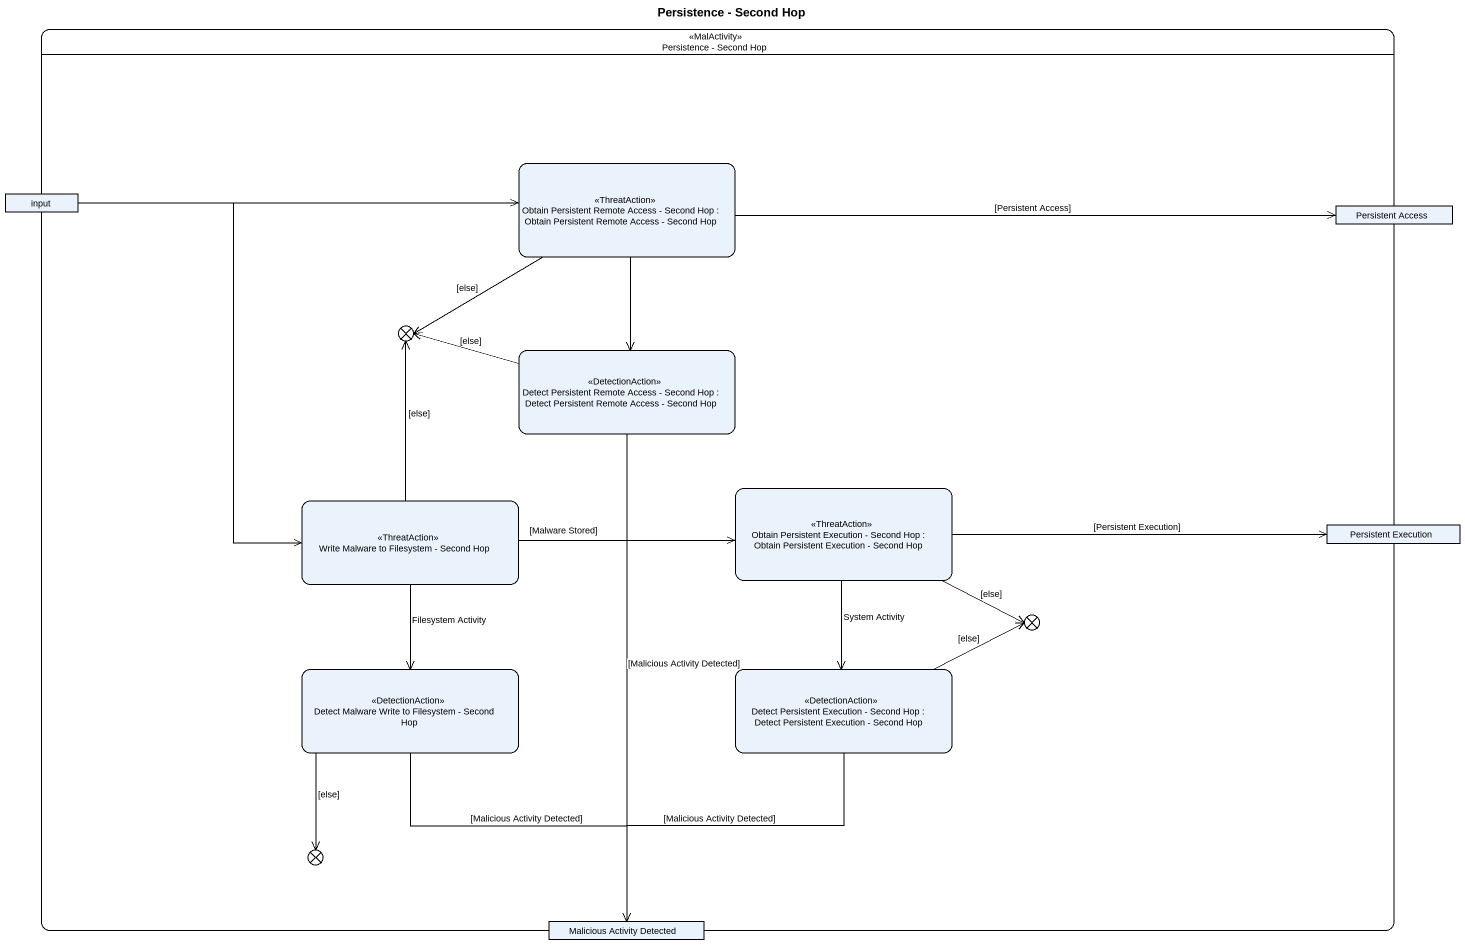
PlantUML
@startuml
title Persistence - Second Hop
hide empty description
state "Persistence - Second Hop" as Persistence_Second_Hop <<MalActivity>> {
  state input <<object>>
  state "Obtain Persistent Remote Access - Second Hop : Obtain Persistent Remote Access - Second Hop" as Obtain_Persistent_Remote <<ThreatAction>>
  state "Persistent Access" as Persistent_Access <<object>>
  state flowfinal1 <<end>>
  state "Detect Persistent Remote Access - Second Hop : Detect Persistent Remote Access - Second Hop" as Detect_Persistent_Remote <<DetectionAction>>
  state "Write Malware to Filesystem - Second Hop" as Write_Malware_to_Filesystem <<ThreatAction>>
  state "Obtain Persistent Execution - Second Hop : Obtain Persistent Execution - Second Hop" as Obtain_Persistent_Execution <<ThreatAction>>
  state "Persistent Execution" as Persistent_Execution <<object>>
  state flowfinal2 <<end>>
  state "Detect Malware Write to Filesystem - Second Hop" as Detect_Malware_Write_to <<DetectionAction>>
  state "Detect Persistent Execution - Second Hop : Detect Persistent Execution - Second Hop" as Detect_Persistent_Execution <<DetectionAction>>
  state flowfinal3 <<end>>
  state "Malicious Activity Detected" as Malicious_Activity_Detected <<object>>
}
input -right-> Obtain_Persistent_Remote
input --> Write_Malware_to_Filesystem
Obtain_Persistent_Remote -right-> Persistent_Access : [Persistent Access]
Obtain_Persistent_Remote -left-> flowfinal1 : [else]
Obtain_Persistent_Remote --> Detect_Persistent_Remote
Detect_Persistent_Remote -left-> flowfinal1 : [else]
Detect_Persistent_Remote --> Malicious_Activity_Detected : [Malicious Activity Detected]
Write_Malware_to_Filesystem -up-> flowfinal1 : [else]
Write_Malware_to_Filesystem -right-> Obtain_Persistent_Execution : [Malware Stored]
Write_Malware_to_Filesystem --> Detect_Malware_Write_to : Filesystem Activity
Obtain_Persistent_Execution -right-> Persistent_Execution : [Persistent Execution]
Obtain_Persistent_Execution -right-> flowfinal2 : [else]
Obtain_Persistent_Execution --> Detect_Persistent_Execution : System Activity
Detect_Malware_Write_to --> flowfinal3 : [else]
Detect_Malware_Write_to --> Malicious_Activity_Detected : [Malicious Activity Detected]
Detect_Persistent_Execution -right-> flowfinal2 : [else]
Detect_Persistent_Execution --> Malicious_Activity_Detected : [Malicious Activity Detected]
@enduml
